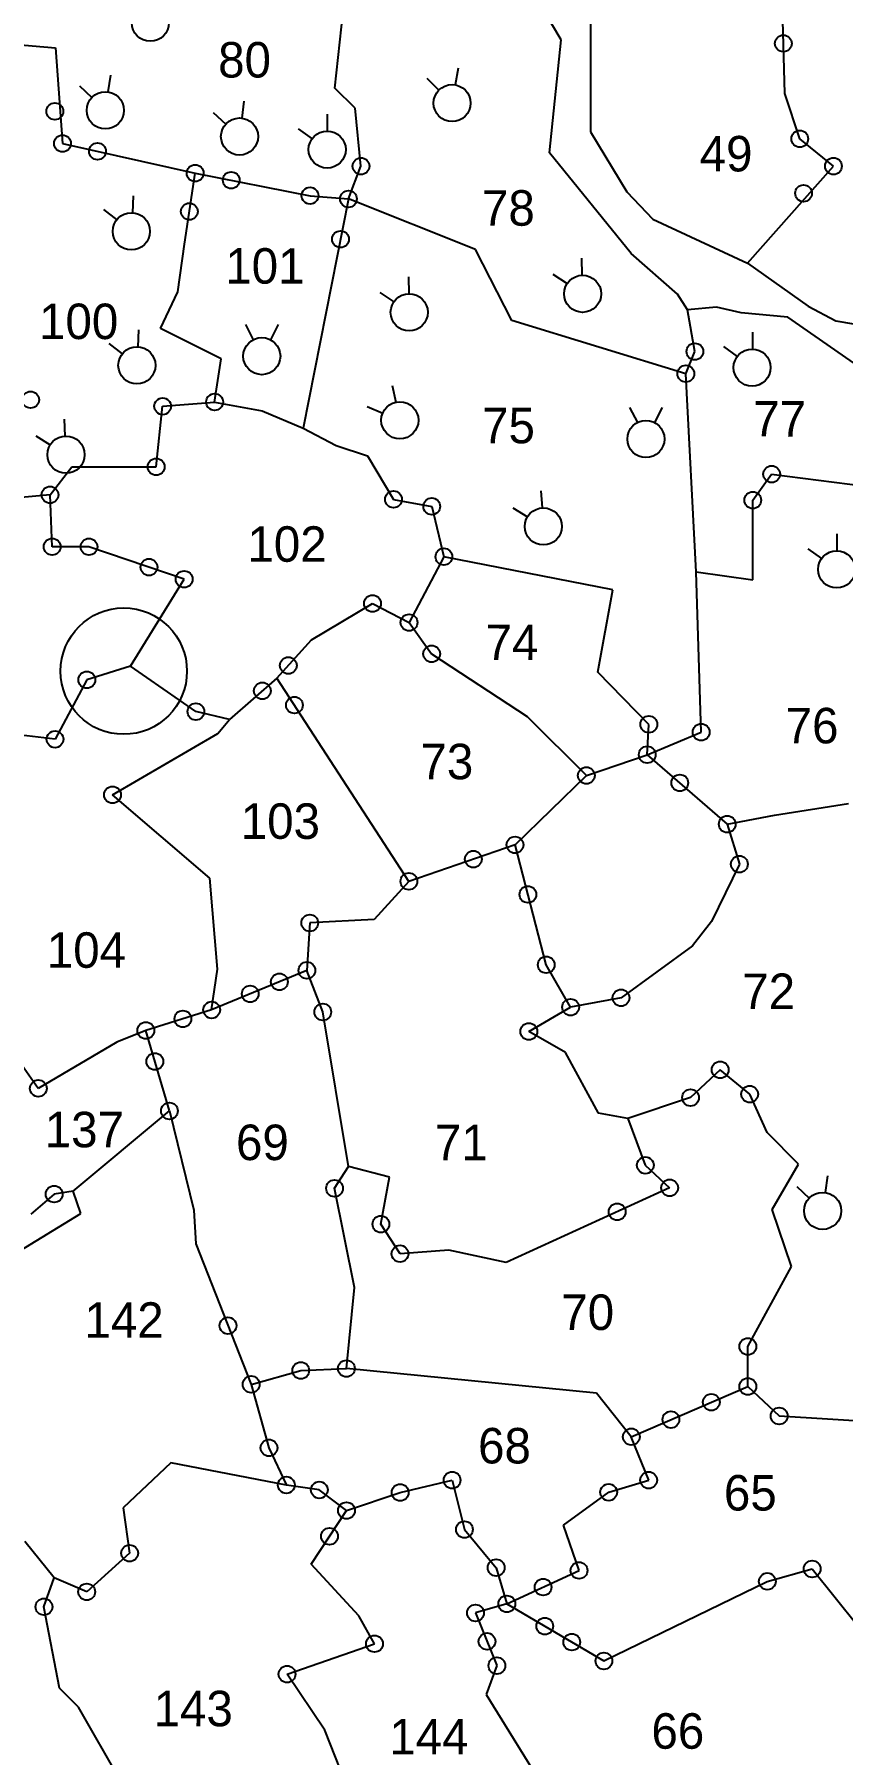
# Model space of a CAD drawing. Header units: metres. Extents: x 328578 to 333743, y 1800918 to 1805978.
# Drawn here: x 332558 to 332892, y 1801588 to 1802300 of the extents above; entities that cross this region are included whole.
import ezdxf
from ezdxf.enums import TextEntityAlignment as Align

# ---------------------------------------------------------------- set-up
doc = ezdxf.new("R2010")
doc.units = ezdxf.units.M
doc.header["$MEASUREMENT"] = 0
for name, color, linetype in [('POLY_PARCEL', 6, 'Continuous'), ('POLY_WATER', 4, 'Continuous'), ('TEXT_PARCEL', 7, 'Continuous')]:
    doc.layers.add(name, color=color, linetype=linetype)
doc.styles.add('TEXT_MAP', font='', dxfattribs={"height": 1.8})
doc.styles.get('TEXT_MAP').set_extended_font_data('Kruti Dev 050')

msp = doc.modelspace()

# ---------------------------------------------------------------- linework, layer by layer
for points in [[(332733.5, 1802285.66), (332732.33, 1802278.74)], [(332577.02, 1802278.27), (332582.12, 1802273.45)], [(332589.78, 1802282.73), (332588.79, 1802275.78)], [(332720.62, 1802281.54), (332725.6, 1802276.59)], [(332644.95, 1802271.96), (332644.1, 1802264.99)], [(332632.28, 1802267.23), (332637.49, 1802262.52)], [(332679.45, 1802266.66), (332679.42, 1802259.64)], [(332667.42, 1802260.48), (332673.14, 1802256.41)], [(332586.93, 1802227.25), (332592.44, 1802222.9)], [(332599.25, 1802232.82), (332598.87, 1802225.81)], [(332784.48, 1802207.01), (332784.72, 1802199.99)], [(332712.99, 1802199.36), (332713.14, 1802192.34)], [(332772.69, 1802200.39), (332778.56, 1802196.53)], [(332701.12, 1802192.88), (332706.94, 1802188.96)], [(332601.47, 1802177.41), (332601.12, 1802170.4)], [(332645.62, 1802179.6), (332648.85, 1802173.36)], [(332659.15, 1802179.59), (332655.91, 1802173.36)], [(332855.28, 1802176.51), (332855.17, 1802169.49)], [(332589.17, 1802171.78), (332594.7, 1802167.46)], [(332843.18, 1802170.47), (332848.85, 1802166.34)], [(332706.29, 1802154.39), (332707.79, 1802147.53)], [(332695.89, 1802145.74), (332702.36, 1802143.01)], [(332804.39, 1802145.33), (332807.62, 1802139.09)], [(332817.91, 1802145.32), (332814.68, 1802139.09)], [(332558.99, 1802133.61), (332564.94, 1802129.88)], [(332570.64, 1802140.48), (332571.02, 1802133.47)], [(332767.74, 1802110.79), (332768.22, 1802103.78)], [(332756.19, 1802103.76), (332762.18, 1802100.11)], [(332890.09, 1802093.07), (332890.06, 1802086.05)], [(332878.06, 1802086.9), (332883.77, 1802082.83)], [(332886.24, 1801827.66), (332885.27, 1801820.71)], [(332873.49, 1801823.18), (332878.61, 1801818.37)]]:
    msp.add_lwpolyline(points)
for centre, radius in [((332606.29, 1802304.45), 7.67), ((332867.97, 1802295.87), 3.47), ((332587.7, 1802268.18), 7.67), ((332731.04, 1802271.18), 7.67), ((332566.84, 1802267.78), 3.47), ((332643.18, 1802257.37), 7.67), ((332569.99, 1802254.47), 3.47), ((332584.45, 1802251.24), 3.47), ((332679.4, 1802251.97), 7.67), ((332874.75, 1802256.41), 3.47), ((332693.37, 1802245.11), 3.47), ((332888.67, 1802245.1), 3.47), ((332624.82, 1802242.22), 3.47), ((332639.75, 1802239.29), 3.47), ((332672.31, 1802232.9), 3.47), ((332688.19, 1802231.55), 3.47), ((332876.34, 1802233.89), 3.47), ((332622.42, 1802226.35), 3.47), ((332598.46, 1802218.15), 7.67), ((332684.89, 1802214.88), 3.47), ((332784.98, 1802192.32), 7.67), ((332713.31, 1802184.67), 7.67), ((332600.74, 1802162.73), 7.67), ((332652.38, 1802166.55), 7.67), ((332831.41, 1802168.44), 3.47), ((332855.05, 1802161.82), 7.67), ((332827.64, 1802159.28), 3.47), ((332556.81, 1802148.52), 3.47), ((332611.39, 1802145.81), 3.47), ((332632.87, 1802147.58), 3.47), ((332709.43, 1802140.03), 7.67), ((332811.15, 1802132.28), 7.67), ((332571.44, 1802125.8), 7.67), ((332608.69, 1802120.78), 3.47), ((332863.13, 1802117.76), 3.47), ((332564.84, 1802109.19), 3.47), ((332706.81, 1802107.32), 3.47), ((332722.62, 1802104.43), 3.47), ((332855.33, 1802106.99), 3.47), ((332768.74, 1802096.13), 7.67), ((332565.72, 1802087.74), 3.47), ((332580.93, 1802087.73), 3.47), ((332727.65, 1802083.61), 3.47), ((332890.02, 1802078.37), 7.67), ((332605.74, 1802079.27), 3.47), ((332620.3, 1802074.3), 3.47), ((332595.32, 1802036.29), 26.12), ((332698.15, 1802064.28), 3.47), ((332713.24, 1802056.38), 3.47), ((332663.35, 1802038.65), 3.47), ((332722.58, 1802043.45), 3.47), ((332580.04, 1802032.68), 3.47), ((332652.6, 1802028.16), 3.47), ((332625.14, 1802019.55), 3.47), ((332665.85, 1802022.25), 3.47), ((332812.36, 1802014.3), 3.47), ((332834, 1802011.07), 3.47), ((332566.9, 1802008.11), 3.47), ((332811.71, 1802001.75), 3.47), ((332786.54, 1801993.14), 3.47), ((332825.14, 1801990.07), 3.47), ((332590.67, 1801985.16), 3.47), ((332844.77, 1801973.01), 3.47), ((332757.05, 1801964.44), 3.47), ((332739.82, 1801958.53), 3.47), ((332849.79, 1801956.49), 3.47), ((332713.18, 1801949.38), 3.47), ((332762.38, 1801943.96), 3.47), ((332672.19, 1801932.17), 3.47), ((332671.03, 1801912.56), 3.47), ((332769.96, 1801914.89), 3.47), ((332647.6, 1801902.82), 3.47), ((332659.64, 1801907.82), 3.47), ((332631.65, 1801896.19), 3.47), ((332677.58, 1801895.35), 3.47), ((332780.03, 1801897.32), 3.47), ((332800.87, 1801901.22), 3.47), ((332619.76, 1801892.49), 3.47), ((332604.42, 1801887.71), 3.47), ((332762.77, 1801887.28), 3.47), ((332608.17, 1801874.9), 3.47), ((332841.85, 1801871.44), 3.47), ((332559.99, 1801863.77), 3.47), ((332829.62, 1801859.95), 3.47), ((332854.06, 1801861.38), 3.47), ((332614.18, 1801854.43), 3.47), ((332810.91, 1801831.96), 3.47), ((332566.54, 1801820.05), 3.47), ((332682.46, 1801822.44), 3.47), ((332820.97, 1801822.62), 3.47), ((332884.2, 1801813.11), 7.67), ((332799.26, 1801812.72), 3.47), ((332701.61, 1801807.61), 3.47), ((332709.51, 1801795.4), 3.47), ((332638.4, 1801765.65), 3.47), ((332853.31, 1801757.03), 3.47), ((332668.48, 1801747.09), 3.47), ((332687.34, 1801747.9), 3.47), ((332647.97, 1801741.37), 3.47), ((332853.3, 1801740.51), 3.47), ((332838.19, 1801733.99), 3.47), ((332821.5, 1801726.79), 3.47), ((332866.24, 1801728.3), 3.47), ((332805.12, 1801719.72), 3.47), ((332655.34, 1801715.15), 3.47), ((332662.52, 1801699.76), 3.47), ((332676.15, 1801697.71), 3.47), ((332709.56, 1801696.67), 3.47), ((332731.04, 1801701.76), 3.47), ((332795.76, 1801696.74), 3.47), ((332812.3, 1801701.76), 3.47), ((332687.4, 1801689.19), 3.47), ((332680.34, 1801678.55), 3.47), ((332736.14, 1801681.33), 3.47), ((332597.74, 1801671.54), 3.47), ((332749.24, 1801665.57), 3.47), ((332783.52, 1801664.44), 3.47), ((332879.9, 1801665.04), 3.47), ((332580, 1801655.55), 3.47), ((332768.66, 1801657.55), 3.47), ((332861.34, 1801659.91), 3.47), ((332562.32, 1801649.42), 3.47), ((332740.71, 1801646.85), 3.47), ((332753.66, 1801650.59), 3.47), ((332769.34, 1801641.38), 3.47), ((332698.95, 1801634.12), 3.47), ((332745.48, 1801635.1), 3.47), ((332780.51, 1801634.81), 3.47), ((332749.56, 1801625.06), 3.47), ((332793.8, 1801627), 3.47), ((332662.81, 1801621.55), 3.47)]:
    msp.add_circle(centre, radius)
at = {"layer": 'POLY_PARCEL'}
for p, q in [((332682.61, 1802277.39), (332689.01, 1802336.55)), ((332868.53, 1802275.09), (332867.39, 1802317.28)), ((332549.45, 1802295.56), (332567.08, 1802294.08)), ((332567.08, 1802294.08), (332569.99, 1802254.47)), ((332690.93, 1802269.07), (332682.61, 1802277.39)), ((332693.37, 1802245.11), (332690.93, 1802269.07)), ((332874.75, 1802256.41), (332868.53, 1802275.09)), ((332569.99, 1802254.47), (332624.82, 1802242.22)), ((332888.67, 1802245.1), (332874.75, 1802256.41)), ((332620.38, 1802212.83), (332624.82, 1802242.22)), ((332624.82, 1802242.22), (332672.31, 1802232.9)), ((332688.19, 1802231.55), (332693.37, 1802245.11)), ((332853.2, 1802205.02), (332888.67, 1802245.1)), ((332688.19, 1802231.55), (332669.44, 1802136.78)), ((332672.31, 1802232.9), (332688.19, 1802231.55)), ((332740.66, 1802210.7), (332688.19, 1802231.55)), ((332617.68, 1802193.17), (332620.38, 1802212.83)), ((332755.74, 1802181.25), (332740.66, 1802210.7)), ((332853.2, 1802205.02), (332853.2, 1802205.02)), ((332610.52, 1802177.98), (332617.68, 1802193.17)), ((332831.41, 1802168.44), (332828.4, 1802185.65)), ((332635.56, 1802165.46), (332610.52, 1802177.98)), ((332827.64, 1802159.28), (332755.74, 1802181.25)), ((332632.87, 1802147.58), (332635.56, 1802165.46)), ((332827.64, 1802159.28), (332831.41, 1802168.44)), ((332831.91, 1802077.42), (332827.64, 1802159.28)), ((332608.69, 1802120.78), (332611.39, 1802145.81)), ((332611.39, 1802145.81), (332632.87, 1802147.58)), ((332632.87, 1802147.58), (332652.55, 1802144)), ((332652.55, 1802144), (332669.44, 1802136.78)), ((332669.44, 1802136.78), (332683.1, 1802129.59)), ((332683.1, 1802129.59), (332696.03, 1802125.27)), ((332564.84, 1802109.19), (332573.79, 1802120.8)), ((332573.79, 1802120.8), (332608.69, 1802120.78)), ((332696.03, 1802125.27), (332706.81, 1802107.32)), ((332855.33, 1802106.99), (332863.13, 1802117.76)), ((332863.13, 1802117.76), (332910.51, 1802111.75)), ((332564.84, 1802109.19), (332536.2, 1802106.53)), ((332565.72, 1802087.74), (332564.84, 1802109.19)), ((332706.81, 1802107.32), (332722.62, 1802104.43)), ((332855.31, 1802074.04), (332855.33, 1802106.99)), ((332722.62, 1802104.43), (332727.65, 1802083.61)), ((332580.93, 1802087.73), (332565.72, 1802087.74)), ((332620.3, 1802074.3), (332580.93, 1802087.73)), ((332727.65, 1802083.61), (332713.24, 1802056.38)), ((332797.44, 1802069.92), (332727.65, 1802083.61)), ((332834, 1802011.07), (332831.91, 1802077.42)), ((332831.91, 1802077.42), (332855.31, 1802074.04)), ((332598.08, 1802038.4), (332620.3, 1802074.3)), ((332791.23, 1802035.94), (332797.44, 1802069.92)), ((332672.98, 1802049.22), (332698.15, 1802064.28)), ((332698.15, 1802064.28), (332713.24, 1802056.38)), ((332713.24, 1802056.38), (332722.58, 1802043.45)), ((332658.59, 1802033.43), (332672.98, 1802049.22)), ((332722.58, 1802043.45), (332762.11, 1802017.57)), ((332598.08, 1802038.4), (332580.04, 1802032.68)), ((332625.14, 1802019.55), (332598.08, 1802038.4)), ((332812.36, 1802014.3), (332791.23, 1802035.94)), ((332580.04, 1802032.68), (332566.9, 1802008.11)), ((332658.59, 1802033.43), (332639.08, 1802016.26)), ((332713.18, 1801949.38), (332658.59, 1802033.43)), ((332639.08, 1802016.26), (332625.14, 1802019.55)), ((332634.16, 1802010.53), (332639.08, 1802016.26)), ((332762.11, 1802017.57), (332786.54, 1801993.14)), ((332811.71, 1802001.75), (332812.36, 1802014.3)), ((332566.9, 1802008.11), (332552.96, 1802009.76)), ((332590.67, 1801985.16), (332634.16, 1802010.53)), ((332811.71, 1802001.75), (332834, 1802011.07)), ((332786.54, 1801993.14), (332811.71, 1802001.75)), ((332811.71, 1802001.75), (332844.77, 1801973.01)), ((332786.54, 1801993.14), (332757.05, 1801964.44)), ((332630.84, 1801950.73), (332590.67, 1801985.16)), ((332864.25, 1801976.81), (332894.85, 1801981.58)), ((332844.77, 1801973.01), (332864.25, 1801976.81)), ((332844.77, 1801973.01), (332849.79, 1801956.49)), ((332757.05, 1801964.44), (332713.18, 1801949.38)), ((332769.96, 1801914.89), (332757.05, 1801964.44)), ((332849.79, 1801956.49), (332838.27, 1801932.8)), ((332634.1, 1801913.05), (332630.84, 1801950.73)), ((332713.18, 1801949.38), (332698.79, 1801933.6)), ((332672.19, 1801932.17), (332671.03, 1801912.56)), ((332698.79, 1801933.6), (332672.19, 1801932.17)), ((332838.27, 1801932.8), (332830.36, 1801922.75)), ((332830.36, 1801922.75), (332800.87, 1801901.22)), ((332631.65, 1801896.19), (332634.1, 1801913.05)), ((332780.03, 1801897.32), (332769.96, 1801914.89)), ((332671.03, 1801912.56), (332631.65, 1801896.19)), ((332677.58, 1801895.35), (332671.03, 1801912.56)), ((332800.87, 1801901.22), (332780.03, 1801897.32)), ((332631.65, 1801896.19), (332604.42, 1801887.71)), ((332688.21, 1801831.45), (332677.58, 1801895.35)), ((332762.77, 1801887.28), (332780.03, 1801897.32)), ((332604.42, 1801887.71), (332592.42, 1801882.83)), ((332614.18, 1801854.43), (332604.42, 1801887.71)), ((332777.86, 1801878.65), (332762.77, 1801887.28)), ((332559.99, 1801863.77), (332549.33, 1801878.86)), ((332592.42, 1801882.83), (332559.99, 1801863.77)), ((332791.51, 1801853.51), (332777.86, 1801878.65)), ((332841.85, 1801871.44), (332829.62, 1801859.95)), ((332854.06, 1801861.38), (332841.85, 1801871.44)), ((332829.62, 1801859.95), (332803.73, 1801851.35)), ((332861.24, 1801845.57), (332854.06, 1801861.38)), ((332574.35, 1801821.31), (332614.18, 1801854.43)), ((332614.18, 1801854.43), (332624.23, 1801813.46)), ((332803.73, 1801851.35), (332791.51, 1801853.51)), ((332803.73, 1801851.35), (332810.91, 1801831.96)), ((332874.21, 1801832.41), (332861.24, 1801845.57)), ((332682.46, 1801822.44), (332688.21, 1801831.45)), ((332705.22, 1801826.99), (332688.21, 1801831.45)), ((332810.91, 1801831.96), (332820.97, 1801822.62)), ((332863.41, 1801813.75), (332874.21, 1801832.41)), ((332574.35, 1801821.31), (332566.54, 1801820.05)), ((332577.57, 1801812.09), (332574.35, 1801821.31)), ((332690.64, 1801781.48), (332682.46, 1801822.44)), ((332701.61, 1801807.61), (332705.22, 1801826.99)), ((332820.97, 1801822.62), (332753.37, 1801791.78)), ((332566.54, 1801820.05), (332556.84, 1801811.76)), ((332624.23, 1801813.46), (332625.04, 1801799.54)), ((332871.31, 1801790.05), (332863.41, 1801813.75)), ((332542.95, 1801790.91), (332577.57, 1801812.09)), ((332709.51, 1801795.4), (332701.61, 1801807.61)), ((332625.04, 1801799.54), (332647.97, 1801741.37)), ((332729.64, 1801796.82), (332709.51, 1801795.4)), ((332753.37, 1801791.78), (332729.64, 1801796.82)), ((332853.31, 1801757.03), (332871.31, 1801790.05)), ((332687.34, 1801747.9), (332690.64, 1801781.48)), ((332853.3, 1801740.51), (332853.31, 1801757.03)), ((332647.97, 1801741.37), (332668.48, 1801747.09)), ((332668.48, 1801747.09), (332687.34, 1801747.9)), ((332790.75, 1801737.68), (332687.34, 1801747.9)), ((332647.97, 1801741.37), (332655.34, 1801715.15)), ((332805.12, 1801719.72), (332790.75, 1801737.68)), ((332805.12, 1801719.72), (332853.3, 1801740.51)), ((332853.3, 1801740.51), (332866.24, 1801728.3)), ((332866.24, 1801728.3), (332908.51, 1801725.67)), ((332655.34, 1801715.15), (332662.52, 1801699.76)), ((332812.3, 1801701.76), (332805.12, 1801719.72)), ((332614.8, 1801708.98), (332595.02, 1801690.26)), ((332662.52, 1801699.76), (332614.8, 1801708.98)), ((332676.15, 1801697.71), (332662.52, 1801699.76)), ((332709.56, 1801696.67), (332731.04, 1801701.76)), ((332731.04, 1801701.76), (332736.14, 1801681.33)), ((332795.76, 1801696.74), (332812.3, 1801701.76)), ((332687.4, 1801689.19), (332676.15, 1801697.71)), ((332687.4, 1801689.19), (332709.56, 1801696.67)), ((332777.06, 1801683.11), (332795.76, 1801696.74)), ((332595.02, 1801690.26), (332597.74, 1801671.54)), ((332672.73, 1801667.07), (332687.4, 1801689.19)), ((332736.14, 1801681.33), (332749.24, 1801665.57)), ((332783.52, 1801664.44), (332777.06, 1801683.11)), ((332566.48, 1801661.4), (332554.45, 1801676.33)), ((332597.74, 1801671.54), (332580, 1801655.55)), ((332692.49, 1801645.61), (332672.73, 1801667.07)), ((332749.24, 1801665.57), (332753.66, 1801650.59)), ((332753.66, 1801650.59), (332783.52, 1801664.44)), ((332861.34, 1801659.91), (332879.9, 1801665.04)), ((332879.9, 1801665.04), (332922.21, 1801612.22)), ((332562.32, 1801649.42), (332566.48, 1801661.4)), ((332580, 1801655.55), (332566.48, 1801661.4)), ((332793.8, 1801627), (332861.34, 1801659.91)), ((332753.66, 1801650.59), (332740.71, 1801646.85)), ((332753.66, 1801650.59), (332793.8, 1801627)), ((332568.76, 1801615.77), (332562.32, 1801649.42)), ((332698.95, 1801634.12), (332692.49, 1801645.61)), ((332740.71, 1801646.85), (332749.56, 1801625.06)), ((332662.81, 1801621.55), (332698.95, 1801634.12)), ((332678.48, 1801598.39), (332662.81, 1801621.55)), ((332749.56, 1801625.06), (332745.12, 1801613.15)), ((332576.6, 1801607.93), (332568.76, 1801615.77)), ((332594.13, 1801577.35), (332576.6, 1801607.93)), ((332745.12, 1801613.15), (332775.52, 1801563.93)), ((332684.95, 1801582.04), (332678.48, 1801598.39))]:
    msp.add_line(p, q, dxfattribs=at)
at = {"layer": 'POLY_WATER'}
for p, q in [((332776.18, 1802297.33), (332765.37, 1802315.53)), ((332771.36, 1802250.62), (332776.18, 1802297.33)), ((332788.31, 1802304.16), (332788.28, 1802259.24)), ((332788.28, 1802259.24), (332803.29, 1802234.52)), ((332805.03, 1802209.02), (332771.36, 1802250.62)), ((332803.29, 1802234.52), (332814.08, 1802223.14)), ((332814.08, 1802223.14), (332853.2, 1802205.02)), ((332824.21, 1802192.24), (332805.03, 1802209.02)), ((332853.2, 1802205.02), (332853.2, 1802205.02)), ((332853.2, 1802205.02), (332878.22, 1802187.17)), ((332828.4, 1802185.65), (332824.21, 1802192.24)), ((332840.4, 1802186.84), (332828.4, 1802185.65)), ((332850.59, 1802184.44), (332840.4, 1802186.84)), ((332869.78, 1802182.63), (332850.59, 1802184.44)), ((332878.22, 1802187.17), (332889.61, 1802181.17)), ((332906.94, 1802156.86), (332869.78, 1802182.63)), ((332889.61, 1802181.17), (332903.4, 1802178.77))]:
    msp.add_line(p, q, dxfattribs=at)

# ---------------------------------------------------------------- texts
at = {"layer": 'TEXT_PARCEL', "style": 'TEXT_MAP'}
for s, p in [('80', (332645.25, 1802289.1)), ('49', (332844.3, 1802250.28)), ('78', (332754.31, 1802227.83)), ('101', (332653.66, 1802203.87)), ('100', (332576.67, 1802180.95)), ('77', (332866.46, 1802140.66)), ('75', (332754.37, 1802137.74)), ('102', (332662.81, 1802088.86)), ('74', (332755.81, 1802048.18)), ('76', (332879.84, 1802013.78)), ('73', (332728.88, 1801998.94)), ('103', (332660.06, 1801974.29)), ('104', (332579.89, 1801920.97)), ('72', (332861.9, 1801904.03)), ('137', (332579.03, 1801846.75)), ('69', (332652.63, 1801841.45)), ('71', (332734.83, 1801841.41)), ('70', (332787.1, 1801771.22)), ('142', (332595.43, 1801768.09)), ('68', (332752.69, 1801716.01)), ('65', (332854.31, 1801696.55)), ('143', (332624.03, 1801607.35)), ('144', (332721.46, 1801595.69)), ('66', (332824.36, 1801598.05))]:
    msp.add_text(s, height=14.679, rotation=359.96743, dxfattribs=at).set_placement(p, align=Align.MIDDLE)

doc.saveas('drawing.dxf')
